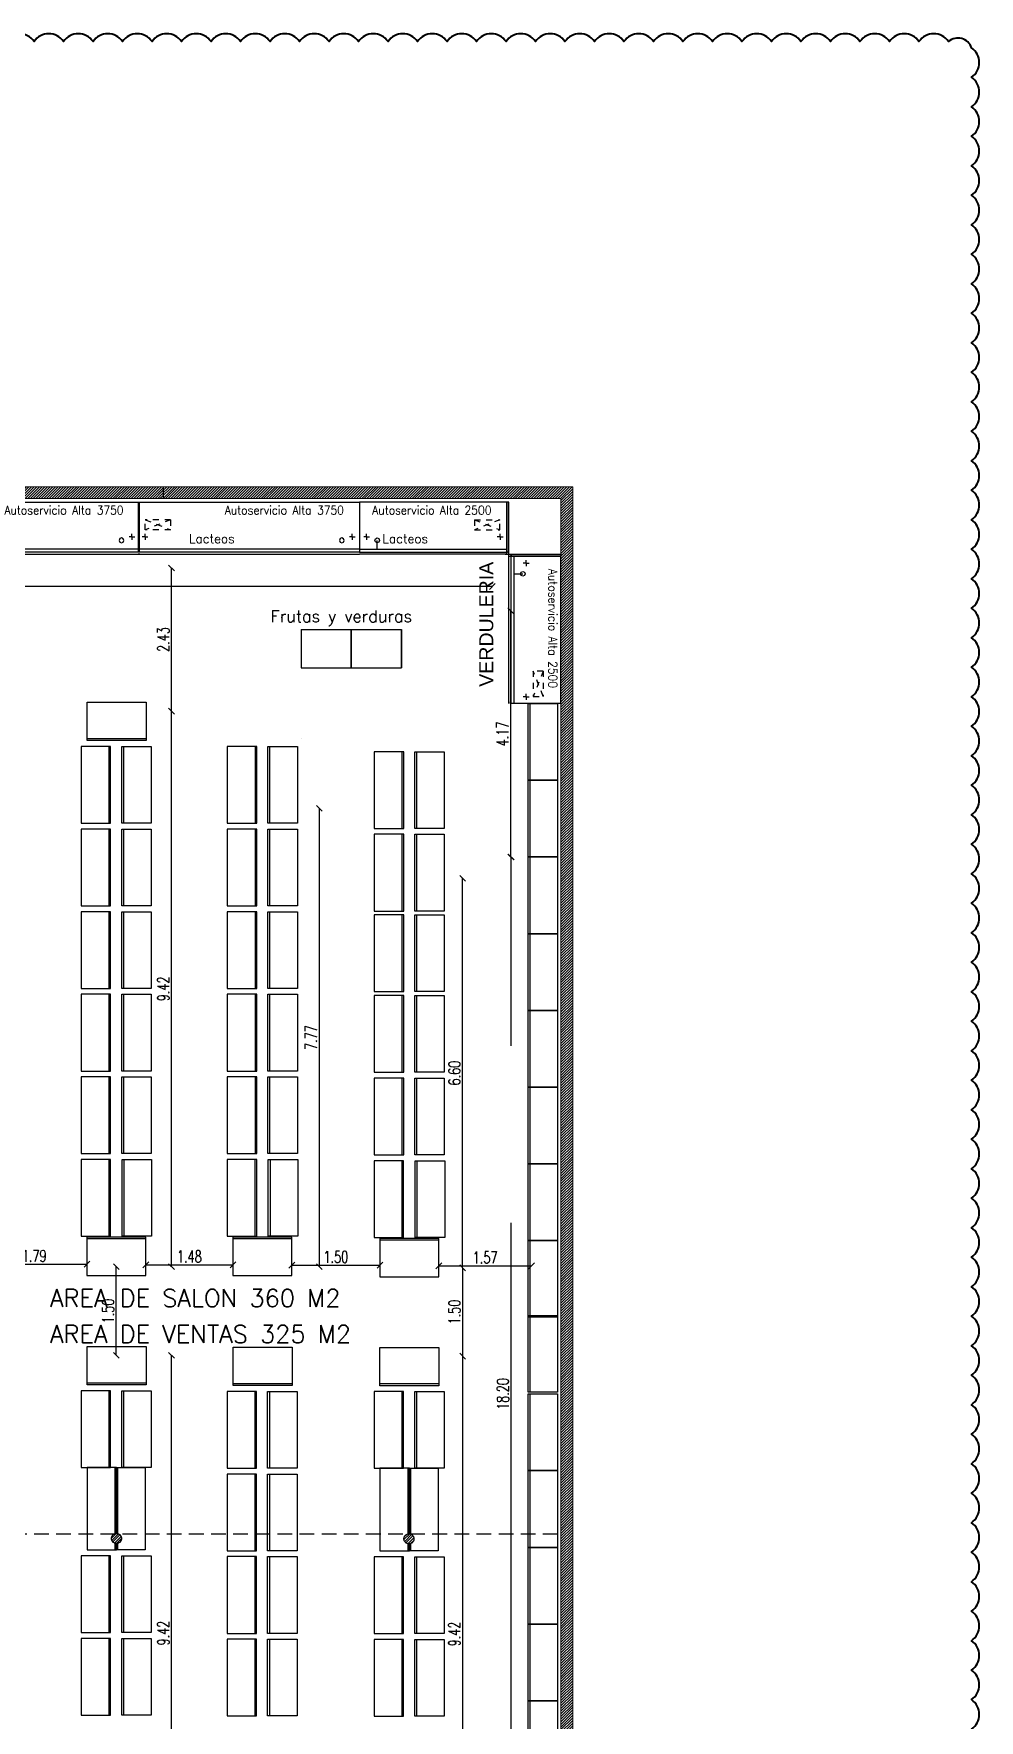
# Model space of a CAD drawing. Header units: millimetres. Extents: x 2448 to 2576, y 1154 to 1321.
# Drawn here: x 2512.4 to 2528.43, y 1205.11 to 1233.7 of the extents above; entities that cross this region are included whole.
import ezdxf
from ezdxf.enums import TextEntityAlignment as Align

# ---------------------------------------------------------------- set-up
doc = ezdxf.new("R2010")
doc.units = ezdxf.units.MM
for name, pattern in [('ACAD_ISO02W100', [15, 12, -3]), ('HIDDEN', [0.375, 0.25, -0.125]), ('TRATTEGGIATA2', [0.375, 0.25, -0.125]), ('X-REF T19$0$ACAD_ISO02W100', [15, 12, -3]), ('X-REF T19$0$HIDDEN', [0.375, 0.25, -0.125])]:
    doc.linetypes.add(name, pattern=pattern)
for name, color, linetype in [('A-GONDOLAS', 2, 'Continuous'), ('COTAS', 7, 'Continuous'), ('E-GONDOLAS', 2, 'Continuous'), ('E_EXHIBIDORAS', 1, 'Continuous'), ('T_TEXTOS', 3, 'Continuous'), ('T_TEXTOS-EQUIPAMIENTO', 5, 'Continuous'), ('Verduras', 90, 'Continuous'), ('X-REF T19$0$A-HATCH', 8, 'Continuous'), ('X-REF T19$0$A-MAMPOSTERIA', 5, 'Continuous'), ('X-REF T19$0$A-MURO DE CAMARAS', 140, 'Continuous'), ('X-REF T19$0$A-PROYECCION', 1, 'Continuous')]:
    doc.layers.add(name, color=color, linetype=linetype)
doc.styles.add('COTAS', font='ROMANS.shx', dxfattribs={"width": 0.7})
doc.styles.add('ROMANS', font='ROMANS')
doc.styles.get("Standard").update_dxf_attribs({"font": 'arial.ttf'})
doc.styles.add('TESTI15', font='romans.shx', dxfattribs={"width": 0.9, "height": 1.5})
doc.dimstyles.new('COTA-I-N-2-85', dxfattribs={"dimscale": 0, "dimtxt": 0.2, "dimasz": 0.1, "dimexe": 0, "dimexo": 0, "dimgap": 0.04, "dimtad": 1, "dimzin": 1, "dimdsep": 46, "dimtxsty": 'COTAS', "dimblk": 'OBLIQUE', "dimcen": 0.1, "dimse1": 1, "dimse2": 1, "dimclrd": 256, "dimclre": 256, "dimclrt": 256, "dimadec": 0, "dimazin": 0, "dimtfac": 1, "dimtmove": 1, "dimatfit": 3, "dimldrblk": 'OBLIQUE', "dimfxl": 1, "dimtvp": -0.8, "dimtolj": 1, "dimtzin": 0, "dimarcsym": 0})
pattern_1 = [(45, (2241.705422, 1029.624675), (-0.0224506403, 0.0224506403), [])]

# ---------------------------------------------------------------- blocks, each defined once
blk = doc.blocks.new('_Oblique')
at = {"color": 0, "linetype": 'ByBlock', "lineweight": -2}
blk.add_line((-0.5, -0.5), (0.5, 0.5), dxfattribs=at)
blk = doc.blocks.new('*D56')
at = {"layer": 'COTAS', "linetype": 'ACAD_ISO02W100', "lineweight": -2, "transparency": 16777216}
blk.add_line((2519.67, 1211.28), (2519.67, 1201.863), dxfattribs=at)
at = {"layer": 'DEFPOINTS', "color": 0, "linetype": 'ACAD_ISO02W100', "transparency": 16777216}
for p in [(2519.269, 1211.28), (2519.265, 1201.863), (2519.67, 1201.863)]:
    blk.add_point(p, dxfattribs=at)
at = {"layer": 'COTAS', "linetype": 'ACAD_ISO02W100', "lineweight": -2, "transparency": 16777216, "xscale": 0.1, "yscale": 0.1, "zscale": 0.1}
for p, rotation in [((2519.67, 1211.28), 90), ((2519.67, 1201.863), 270)]:
    blk.add_blockref('_Oblique', p, dxfattribs=dict(at, rotation=rotation))
at = {"layer": 'COTAS', "linetype": 'ACAD_ISO02W100', "transparency": 16777216, "insert": (2519.53, 1206.571), "char_height": 0.2, "attachment_point": 5, "rotation": 90, "style": 'COTAS'}
blk.add_mtext('\\A1;9.42', dxfattribs=at)
blk = doc.blocks.new('*D57')
at = {"layer": 'COTAS', "linetype": 'ACAD_ISO02W100', "lineweight": -2, "transparency": 16777216}
blk.add_line((2519.67, 1212.777), (2519.67, 1211.28), dxfattribs=at)
at = {"layer": 'DEFPOINTS', "color": 0, "linetype": 'ACAD_ISO02W100', "transparency": 16777216}
for p in [(2519.267, 1212.777), (2519.269, 1211.28), (2519.67, 1211.28)]:
    blk.add_point(p, dxfattribs=at)
at = {"layer": 'COTAS', "linetype": 'ACAD_ISO02W100', "lineweight": -2, "transparency": 16777216, "xscale": 0.1, "yscale": 0.1, "zscale": 0.1}
for p, rotation in [((2519.67, 1212.777), 90), ((2519.67, 1211.28), 270)]:
    blk.add_blockref('_Oblique', p, dxfattribs=dict(at, rotation=rotation))
at = {"layer": 'COTAS', "linetype": 'ACAD_ISO02W100', "transparency": 16777216, "insert": (2519.53, 1212.029), "char_height": 0.2, "attachment_point": 5, "rotation": 90, "style": 'COTAS'}
blk.add_mtext('\\A1;1.50', dxfattribs=at)
blk = doc.blocks.new('*D58')
at = {"layer": 'COTAS', "linetype": 'ACAD_ISO02W100', "lineweight": -2, "transparency": 16777216}
blk.add_line((2519.67, 1212.777), (2519.67, 1219.38), dxfattribs=at)
at = {"layer": 'DEFPOINTS', "color": 0, "linetype": 'ACAD_ISO02W100', "transparency": 16777216}
for p in [(2519.259, 1219.38), (2519.67, 1219.38), (2519.267, 1212.777)]:
    blk.add_point(p, dxfattribs=at)
at = {"layer": 'COTAS', "linetype": 'ACAD_ISO02W100', "lineweight": -2, "transparency": 16777216, "xscale": 0.1, "yscale": 0.1, "zscale": 0.1}
for p, rotation in [((2519.67, 1219.38), 90), ((2519.67, 1212.777), 270)]:
    blk.add_blockref('_Oblique', p, dxfattribs=dict(at, rotation=rotation))
at = {"layer": 'COTAS', "linetype": 'ACAD_ISO02W100', "transparency": 16777216, "insert": (2519.53, 1216.079), "char_height": 0.2, "attachment_point": 5, "rotation": 90, "style": 'COTAS'}
blk.add_mtext('\\A1;6.60', dxfattribs=at)
blk = doc.blocks.new('*D59')
at = {"layer": 'COTAS', "linetype": 'ACAD_ISO02W100', "lineweight": -2, "transparency": 16777216}
blk.add_line((2511.512, 1212.84), (2513.303, 1212.84), dxfattribs=at)
at = {"layer": 'DEFPOINTS', "color": 0, "linetype": 'ACAD_ISO02W100', "transparency": 16777216}
for p in [(2513.303, 1212.84), (2513.303, 1212.797), (2511.512, 1212.563)]:
    blk.add_point(p, dxfattribs=at)
at = {"layer": 'COTAS', "linetype": 'ACAD_ISO02W100', "lineweight": -2, "transparency": 16777216, "xscale": 0.1, "yscale": 0.1, "zscale": 0.1, "rotation": 180}
blk.add_blockref('_Oblique', (2511.512, 1212.84), dxfattribs=at)
at = {"layer": 'COTAS', "linetype": 'ACAD_ISO02W100', "lineweight": -2, "transparency": 16777216, "xscale": 0.1, "yscale": 0.1, "zscale": 0.1}
blk.add_blockref('_Oblique', (2513.303, 1212.84), dxfattribs=at)
at = {"layer": 'COTAS', "linetype": 'ACAD_ISO02W100', "transparency": 16777216, "insert": (2512.408, 1212.98), "char_height": 0.2, "attachment_point": 5, "style": 'COTAS'}
blk.add_mtext('\\A1;1.79', dxfattribs=at)
blk = doc.blocks.new('*D60')
at = {"layer": 'COTAS', "linetype": 'ACAD_ISO02W100', "lineweight": -2, "transparency": 16777216}
blk.add_line((2514.3, 1212.83), (2515.777, 1212.83), dxfattribs=at)
at = {"layer": 'DEFPOINTS', "color": 0, "linetype": 'ACAD_ISO02W100', "transparency": 16777216}
for p in [(2514.3, 1212.84), (2515.777, 1212.84), (2515.777, 1212.83)]:
    blk.add_point(p, dxfattribs=at)
at = {"layer": 'COTAS', "linetype": 'ACAD_ISO02W100', "lineweight": -2, "transparency": 16777216, "xscale": 0.1, "yscale": 0.1, "zscale": 0.1, "rotation": 180}
blk.add_blockref('_Oblique', (2514.3, 1212.83), dxfattribs=at)
at = {"layer": 'COTAS', "linetype": 'ACAD_ISO02W100', "lineweight": -2, "transparency": 16777216, "xscale": 0.1, "yscale": 0.1, "zscale": 0.1}
blk.add_blockref('_Oblique', (2515.777, 1212.83), dxfattribs=at)
at = {"layer": 'COTAS', "linetype": 'ACAD_ISO02W100', "transparency": 16777216, "insert": (2515.038, 1212.97), "char_height": 0.2, "attachment_point": 5, "style": 'COTAS'}
blk.add_mtext('\\A1;1.48', dxfattribs=at)
blk = doc.blocks.new('*D61')
at = {"layer": 'COTAS', "linetype": 'ACAD_ISO02W100', "lineweight": -2, "transparency": 16777216}
blk.add_line((2516.774, 1212.822), (2518.269, 1212.822), dxfattribs=at)
at = {"layer": 'DEFPOINTS', "color": 0, "linetype": 'ACAD_ISO02W100', "transparency": 16777216}
for p in [(2516.774, 1212.83), (2518.269, 1212.83), (2518.269, 1212.822)]:
    blk.add_point(p, dxfattribs=at)
at = {"layer": 'COTAS', "linetype": 'ACAD_ISO02W100', "lineweight": -2, "transparency": 16777216, "xscale": 0.1, "yscale": 0.1, "zscale": 0.1, "rotation": 180}
blk.add_blockref('_Oblique', (2516.774, 1212.822), dxfattribs=at)
at = {"layer": 'COTAS', "linetype": 'ACAD_ISO02W100', "lineweight": -2, "transparency": 16777216, "xscale": 0.1, "yscale": 0.1, "zscale": 0.1}
blk.add_blockref('_Oblique', (2518.269, 1212.822), dxfattribs=at)
at = {"layer": 'COTAS', "linetype": 'ACAD_ISO02W100', "transparency": 16777216, "insert": (2517.521, 1212.962), "char_height": 0.2, "attachment_point": 5, "style": 'COTAS'}
blk.add_mtext('\\A1;1.50', dxfattribs=at)
blk = doc.blocks.new('*D62')
at = {"layer": 'COTAS', "linetype": 'ACAD_ISO02W100', "lineweight": -2, "transparency": 16777216}
blk.add_line((2519.265, 1212.812), (2520.838, 1212.812), dxfattribs=at)
at = {"layer": 'DEFPOINTS', "color": 0, "linetype": 'ACAD_ISO02W100', "transparency": 16777216}
for p in [(2519.265, 1212.822), (2520.838, 1212.822), (2520.838, 1212.812)]:
    blk.add_point(p, dxfattribs=at)
at = {"layer": 'COTAS', "linetype": 'ACAD_ISO02W100', "lineweight": -2, "transparency": 16777216, "xscale": 0.1, "yscale": 0.1, "zscale": 0.1, "rotation": 180}
blk.add_blockref('_Oblique', (2519.265, 1212.812), dxfattribs=at)
at = {"layer": 'COTAS', "linetype": 'ACAD_ISO02W100', "lineweight": -2, "transparency": 16777216, "xscale": 0.1, "yscale": 0.1, "zscale": 0.1}
blk.add_blockref('_Oblique', (2520.838, 1212.812), dxfattribs=at)
at = {"layer": 'COTAS', "linetype": 'ACAD_ISO02W100', "transparency": 16777216, "insert": (2520.051, 1212.952), "char_height": 0.2, "attachment_point": 5, "style": 'COTAS'}
blk.add_mtext('\\A1;1.57', dxfattribs=at)
blk = doc.blocks.new('*D63')
at = {"layer": 'COTAS', "linetype": 'ACAD_ISO02W100', "lineweight": -2, "transparency": 16777216}
blk.add_line((2517.241, 1212.797), (2517.241, 1220.567), dxfattribs=at)
at = {"layer": 'DEFPOINTS', "color": 0, "linetype": 'ACAD_ISO02W100', "transparency": 16777216}
for p in [(2516.774, 1220.567), (2517.241, 1220.567), (2516.774, 1212.797)]:
    blk.add_point(p, dxfattribs=at)
at = {"layer": 'COTAS', "linetype": 'ACAD_ISO02W100', "lineweight": -2, "transparency": 16777216, "xscale": 0.1, "yscale": 0.1, "zscale": 0.1}
for p, rotation in [((2517.241, 1220.567), 90), ((2517.241, 1212.797), 270)]:
    blk.add_blockref('_Oblique', p, dxfattribs=dict(at, rotation=rotation))
at = {"layer": 'COTAS', "linetype": 'ACAD_ISO02W100', "transparency": 16777216, "insert": (2517.101, 1216.682), "char_height": 0.2, "attachment_point": 5, "rotation": 90, "style": 'COTAS'}
blk.add_mtext('\\A1;7.77', dxfattribs=at)
blk = doc.blocks.new('*D64')
at = {"layer": 'COTAS', "linetype": 'ACAD_ISO02W100', "lineweight": -2, "transparency": 16777216}
blk.add_line((2514.737, 1212.797), (2514.737, 1222.214), dxfattribs=at)
at = {"layer": 'DEFPOINTS', "color": 0, "linetype": 'ACAD_ISO02W100', "transparency": 16777216}
for p in [(2514.304, 1222.214), (2514.737, 1222.214), (2514.3, 1212.797)]:
    blk.add_point(p, dxfattribs=at)
at = {"layer": 'COTAS', "linetype": 'ACAD_ISO02W100', "lineweight": -2, "transparency": 16777216, "xscale": 0.1, "yscale": 0.1, "zscale": 0.1}
for p, rotation in [((2514.737, 1222.214), 90), ((2514.737, 1212.797), 270)]:
    blk.add_blockref('_Oblique', p, dxfattribs=dict(at, rotation=rotation))
at = {"layer": 'COTAS', "linetype": 'ACAD_ISO02W100', "transparency": 16777216, "insert": (2514.597, 1217.506), "char_height": 0.2, "attachment_point": 5, "rotation": 90, "style": 'COTAS'}
blk.add_mtext('\\A1;9.42', dxfattribs=at)
blk = doc.blocks.new('*D65')
at = {"layer": 'COTAS', "linetype": 'ACAD_ISO02W100', "lineweight": -2, "transparency": 16777216}
blk.add_line((2514.737, 1222.214), (2514.737, 1224.641), dxfattribs=at)
at = {"layer": 'DEFPOINTS', "color": 0, "linetype": 'ACAD_ISO02W100', "transparency": 16777216}
for p in [(2514.3, 1224.641), (2514.737, 1224.641), (2514.304, 1222.214)]:
    blk.add_point(p, dxfattribs=at)
at = {"layer": 'COTAS', "linetype": 'ACAD_ISO02W100', "lineweight": -2, "transparency": 16777216, "xscale": 0.1, "yscale": 0.1, "zscale": 0.1}
for p, rotation in [((2514.737, 1224.641), 90), ((2514.737, 1222.214), 270)]:
    blk.add_blockref('_Oblique', p, dxfattribs=dict(at, rotation=rotation))
at = {"layer": 'COTAS', "linetype": 'ACAD_ISO02W100', "transparency": 16777216, "insert": (2514.597, 1223.427), "char_height": 0.2, "attachment_point": 5, "rotation": 90, "style": 'COTAS'}
blk.add_mtext('\\A1;2.43', dxfattribs=at)
blk = doc.blocks.new('A$C5B4D46B7')
at = {"layer": 'A-GONDOLAS'}
for p, q in [((0, 1.3), (0, 0)), ((0.5, 1.3), (0, 1.3)), ((0.47, 1.3), (0.47, 0)), ((0.5, 0), (0.5, 1.3)), ((0, 0), (0.5, 0))]:
    blk.add_line(p, q, dxfattribs=at)
blk = doc.blocks.new('A$C5FC512D4')
at = {"layer": 'A-GONDOLAS'}
for p, q in [((0, 0), (0, 0.65)), ((0, 0.65), (1, 0.65)), ((1, 0.65), (1, 0)), ((1, 0.03), (0, 0.03)), ((1, 0), (0, 0))]:
    blk.add_line(p, q, dxfattribs=at)
blk = doc.blocks.new('A$C53090BB6')
at = {"layer": 'E-GONDOLAS'}
for name, p in [('A$C5FC512D4', (0.034, 8.35)), ('A$C5B4D46B7', (-0.066, 6.95)), ('A$C5B4D46B7', (-0.066, 5.55)), ('A$C5B4D46B7', (-0.066, 4.15)), ('A$C5B4D46B7', (-0.066, 2.75)), ('A$C5B4D46B7', (-0.066, 1.35)), ('A$C5B4D46B7', (-0.067, -0.05))]:
    blk.add_blockref(name, p, dxfattribs=at)
at = {"layer": 'E-GONDOLAS', "xscale": -1}
for p in [(1.121, 6.95), (1.121, 5.55), (1.121, 4.15), (1.121, 2.75), (1.121, 1.35), (1.128, -0.05)]:
    blk.add_blockref('A$C5B4D46B7', p, dxfattribs=at)
at = {"layer": 'E-GONDOLAS', "xscale": -1, "rotation": 180}
blk.add_blockref('A$C5FC512D4', (0.03, -0.067), dxfattribs=at)
blk = doc.blocks.new('*D90')
at = {"layer": 'COTAS', "linetype": 'ACAD_ISO02W100', "lineweight": -2, "transparency": 16777216}
blk.add_line((2513.8, 1211.295), (2513.8, 1212.797), dxfattribs=at)
at = {"layer": 'DEFPOINTS', "color": 0, "linetype": 'ACAD_ISO02W100', "transparency": 16777216}
for p in [(2513.8, 1212.797), (2513.8, 1212.797), (2513.804, 1211.295)]:
    blk.add_point(p, dxfattribs=at)
at = {"layer": 'COTAS', "linetype": 'ACAD_ISO02W100', "lineweight": -2, "transparency": 16777216, "xscale": 0.1, "yscale": 0.1, "zscale": 0.1}
for p, rotation in [((2513.8, 1212.797), 90), ((2513.8, 1211.295), 270)]:
    blk.add_blockref('_Oblique', p, dxfattribs=dict(at, rotation=rotation))
at = {"layer": 'COTAS', "linetype": 'ACAD_ISO02W100', "transparency": 16777216, "insert": (2513.66, 1212.046), "char_height": 0.2, "attachment_point": 5, "rotation": 90, "style": 'COTAS'}
blk.add_mtext('\\A1;1.50', dxfattribs=at)
blk = doc.blocks.new('A$C25BB63C5')
at = {"layer": 'E-GONDOLAS'}
for p, q in [((0, 0), (0, 1.3)), ((0, 1.3), (0.5, 1.3)), ((0.47, 0), (0.47, 1.3)), ((0.5, 1.3), (0.5, 0)), ((0.5, 0), (0, 0))]:
    blk.add_line(p, q, dxfattribs=at)
blk = doc.blocks.new('*D92')
at = {"layer": 'COTAS', "linetype": 'ACAD_ISO02W100', "lineweight": -2, "transparency": 16777216}
blk.add_line((2520.493, 1201.538), (2520.493, 1219.742), dxfattribs=at)
at = {"layer": 'DEFPOINTS', "color": 0, "linetype": 'ACAD_ISO02W100', "transparency": 16777216}
for p in [(2520.493, 1219.742), (2520.78, 1219.742), (2520.78, 1201.538)]:
    blk.add_point(p, dxfattribs=at)
at = {"layer": 'COTAS', "linetype": 'ACAD_ISO02W100', "lineweight": -2, "transparency": 16777216, "xscale": 0.1, "yscale": 0.1, "zscale": 0.1}
for p, rotation in [((2520.493, 1219.742), 90), ((2520.493, 1201.538), 270)]:
    blk.add_blockref('_Oblique', p, dxfattribs=dict(at, rotation=rotation))
at = {"layer": 'COTAS', "linetype": 'ACAD_ISO02W100', "transparency": 16777216, "insert": (2520.353, 1210.64), "char_height": 0.2, "attachment_point": 5, "rotation": 90, "style": 'COTAS'}
blk.add_mtext('\\A1;18.20', dxfattribs=at)
blk = doc.blocks.new('*D93')
at = {"layer": 'COTAS', "linetype": 'ACAD_ISO02W100', "lineweight": -2, "transparency": 16777216}
blk.add_line((2520.485, 1219.742), (2520.485, 1223.914), dxfattribs=at)
at = {"layer": 'DEFPOINTS', "color": 0, "linetype": 'ACAD_ISO02W100', "transparency": 16777216}
for p in [(2520.485, 1223.914), (2520.78, 1223.914), (2520.78, 1219.742)]:
    blk.add_point(p, dxfattribs=at)
at = {"layer": 'COTAS', "linetype": 'ACAD_ISO02W100', "lineweight": -2, "transparency": 16777216, "xscale": 0.1, "yscale": 0.1, "zscale": 0.1}
for p, rotation in [((2520.485, 1223.914), 90), ((2520.485, 1219.742), 270)]:
    blk.add_blockref('_Oblique', p, dxfattribs=dict(at, rotation=rotation))
at = {"layer": 'COTAS', "linetype": 'ACAD_ISO02W100', "transparency": 16777216, "insert": (2520.345, 1221.828), "char_height": 0.2, "attachment_point": 5, "rotation": 90, "style": 'COTAS'}
blk.add_mtext('\\A1;4.17', dxfattribs=at)
blk = doc.blocks.new('*D94')
at = {"layer": 'COTAS', "linetype": 'ACAD_ISO02W100', "lineweight": -2, "transparency": 16777216}
blk.add_line((2520.173, 1224.325), (2506.438, 1224.325), dxfattribs=at)
at = {"layer": 'DEFPOINTS', "color": 0, "linetype": 'ACAD_ISO02W100', "transparency": 16777216}
for p in [(2506.438, 1224.873), (2520.173, 1224.873), (2506.438, 1224.325)]:
    blk.add_point(p, dxfattribs=at)
at = {"layer": 'COTAS', "linetype": 'ACAD_ISO02W100', "lineweight": -2, "transparency": 16777216, "xscale": 0.1, "yscale": 0.1, "zscale": 0.1, "rotation": 180}
blk.add_blockref('_Oblique', (2506.438, 1224.325), dxfattribs=at)
at = {"layer": 'COTAS', "linetype": 'ACAD_ISO02W100', "lineweight": -2, "transparency": 16777216, "xscale": 0.1, "yscale": 0.1, "zscale": 0.1}
blk.add_blockref('_Oblique', (2520.173, 1224.325), dxfattribs=at)
at = {"layer": 'COTAS', "linetype": 'ACAD_ISO02W100', "transparency": 16777216, "insert": (2511.283, 1224.465), "char_height": 0.2, "attachment_point": 5, "style": 'COTAS'}
blk.add_mtext('\\A1;13.74', dxfattribs=at)
blk = doc.blocks.new('*D95')
at = {"layer": 'COTAS', "linetype": 'ACAD_ISO02W100', "lineweight": -2, "transparency": 16777216}
blk.add_line((2514.737, 1201.878), (2514.737, 1211.295), dxfattribs=at)
at = {"layer": 'DEFPOINTS', "color": 0, "linetype": 'ACAD_ISO02W100', "transparency": 16777216}
for p in [(2514.304, 1211.295), (2514.737, 1211.295), (2514.3, 1201.878)]:
    blk.add_point(p, dxfattribs=at)
at = {"layer": 'COTAS', "linetype": 'ACAD_ISO02W100', "lineweight": -2, "transparency": 16777216, "xscale": 0.1, "yscale": 0.1, "zscale": 0.1}
for p, rotation in [((2514.737, 1211.295), 90), ((2514.737, 1201.878), 270)]:
    blk.add_blockref('_Oblique', p, dxfattribs=dict(at, rotation=rotation))
at = {"layer": 'COTAS', "linetype": 'ACAD_ISO02W100', "transparency": 16777216, "insert": (2514.597, 1206.586), "char_height": 0.2, "attachment_point": 5, "rotation": 90, "style": 'COTAS'}
blk.add_mtext('\\A1;9.42', dxfattribs=at)
blk = doc.blocks.new('2500')
at = {"layer": 'E_EXHIBIDORAS'}
for p, q in [((411945, 428701), (409445, 428701)), ((409445, 428701), (409445, 427851)), ((411945, 428701), (411945, 427851)), ((409567, 428111), (409517, 428111)), ((409567, 428111), (409567, 428161)), ((409567, 428111), (409567, 428061)), ((409567, 428111), (409617, 428111)), ((409705, 428053), (409717, 428081)), ((409717, 428026), (409705, 428053)), ((409717, 428081), (409745, 428093)), ((409745, 428013), (409717, 428026)), ((409745, 428093), (409774, 428082)), ((409745, 427903), (409745, 428053)), ((409774, 428025), (409745, 428013)), ((409774, 428082), (409785, 428053)), ((409785, 428053), (409774, 428025)), ((411830, 428111), (411780, 428111)), ((411830, 428111), (411830, 428161)), ((411830, 428111), (411830, 428061)), ((411830, 428111), (411880, 428111)), ((409445, 427851), (411945, 427851)), ((411915, 427816), (411945, 427816))]:
    blk.add_line(p, q, dxfattribs=at)
at = {"layer": 'E_EXHIBIDORAS', "linetype": 'TRATTEGGIATA2'}
for p, q in [((411395, 428401), (411825, 428401)), ((411395, 428401), (411825, 428231)), ((411825, 428401), (411395, 428231)), ((411395, 428401), (411395, 428231)), ((411825, 428231), (411825, 428401)), ((411395, 428231), (411825, 428231))]:
    blk.add_line(p, q, dxfattribs=at)
at = {"layer": 'E_EXHIBIDORAS', "color": 3}
for p, q in [((409445, 427903), (411945, 427903)), ((411945, 427816), (409445, 427816))]:
    blk.add_line(p, q, dxfattribs=at)
at = {"layer": 'E_EXHIBIDORAS', "color": 5, "style": 'TESTI15', "width": 0.9}
blk.add_text('Autoservicio Alta 2500', height=148, dxfattribs=at).set_placement((410672, 428568), align=Align.MIDDLE)
blk = doc.blocks.new('lateral derecho')
at = {"layer": 'E_EXHIBIDORAS', "color": 1}
for p, q in [((412153, 429715), (412153, 430550)), ((412153, 430550), (412153, 429700)), ((412153, 430550), (412153, 429700)), ((412153, 430550), (412153, 429700))]:
    blk.add_line(p, q, dxfattribs=at)
at = {"layer": 'E_EXHIBIDORAS'}
for p in [(412153, 429665), (412183, 430550)]:
    blk.add_line(p, (412153, 430550), dxfattribs=at)
at = {"layer": 'E_EXHIBIDORAS', "color": 3, "linetype": 'ByBlock'}
for p, q in [((412153, 429665), (412153, 430550)), ((412183, 429665), (412183, 430550)), ((412183, 429665), (412183, 430550)), ((412183, 429665), (412183, 430550)), ((412168, 429700), (412153, 429700)), ((412153, 429665), (412183, 429665))]:
    blk.add_line(p, q, dxfattribs=at)
at = {"layer": 'E_EXHIBIDORAS', "color": 3}
blk.add_line((412183, 429665), (412183, 430550), dxfattribs=at)
at = {"layer": 'E_EXHIBIDORAS', "color": 1, "linetype": 'ByBlock'}
blk.add_line((412183, 429665), (412183, 429715), dxfattribs=at)
at = {"layer": 'E_EXHIBIDORAS', "color": 3, "linetype": 'ByBlock'}
blk.add_arc((412167, 429716), 15.8, 272.9635, 357.0365, dxfattribs=at)
blk = doc.blocks.new('3750')
at = {"layer": 'E_EXHIBIDORAS'}
for p, q in [((408195, 430550), (411945, 430550)), ((408195, 430550), (408195, 429700)), ((411945, 430550), (411945, 429700)), ((408310, 429960), (408260, 429960)), ((408310, 429960), (408310, 430010)), ((408310, 429960), (408360, 429960)), ((408310, 429960), (408310, 429910)), ((411824, 429960), (411774, 429960)), ((411824, 429960), (411824, 430010)), ((411824, 429960), (411874, 429960)), ((411824, 429960), (411824, 429910)), ((411945, 429700), (408195, 429700)), ((411617, 429931), (411605, 429902)), ((411605, 429902), (411617, 429874)), ((411646, 429942), (411617, 429931)), ((411617, 429874), (411645, 429862)), ((411645, 429862), (411674, 429874)), ((411674, 429930), (411646, 429942)), ((411685, 429902), (411674, 429930)), ((411674, 429874), (411685, 429902)), ((408225, 429665), (408195, 429665)), ((409445, 429665), (411945, 429665))]:
    blk.add_line(p, q, dxfattribs=at)
at = {"layer": 'E_EXHIBIDORAS', "linetype": 'TRATTEGGIATA2'}
for p, q in [((408745, 430250), (408315, 430250)), ((408745, 430250), (408315, 430080)), ((408315, 430250), (408745, 430080)), ((408315, 430080), (408315, 430250)), ((408745, 430250), (408745, 430080)), ((408745, 430080), (408315, 430080))]:
    blk.add_line(p, q, dxfattribs=at)
at = {"layer": 'E_EXHIBIDORAS', "color": 3}
for p, q in [((411945, 429752), (408195, 429752)), ((408195, 429665), (411945, 429665))]:
    blk.add_line(p, q, dxfattribs=at)
at = {"layer": 'E_EXHIBIDORAS', "color": 5, "style": 'TESTI15', "width": 0.9}
blk.add_text('Autoservicio Alta 3750', height=148, dxfattribs=at).set_placement((410672, 430417), align=Align.MIDDLE)

msp = doc.modelspace()

# ---------------------------------------------------------------- hatches: boundary and pattern name
at = {"layer": 'X-REF T19$0$A-HATCH'}
h = msp.add_hatch(dxfattribs=at)
h.set_pattern_fill('ANSI31', color=256, scale=0.01, style=0)
h.set_pattern_definition(pattern_1)
h.paths.add_polyline_path([(2514.566, 1226.017), (2505.8, 1226.017), (2505.8, 1225.819), (2514.566, 1225.819)])
h = msp.add_hatch(dxfattribs=at)
h.set_pattern_fill('ANSI31', color=256, scale=0.01, style=0)
h.set_pattern_definition(pattern_1)
h.paths.add_polyline_path([(2521.535, 1226.017), (2514.566, 1226.017), (2514.566, 1225.819), (2521.336, 1225.819), (2521.336, 1225.127), (2521.535, 1225.127)])
h = msp.add_hatch(dxfattribs=at)
h.set_pattern_fill('ANSI31', color=256, scale=0.01, style=0)
h.set_pattern_definition(pattern_1)
h.paths.add_polyline_path([(2521.535, 1225.127), (2521.336, 1225.127), (2521.336, 1193.705), (2521.535, 1193.705)])
h = msp.add_hatch(dxfattribs=at)
h.set_pattern_fill('ANSI31', color=256, scale=0.01, style=0)
h.set_pattern_definition(pattern_1)
h.paths.add_polyline_path([(2513.888, 1208.19, 0.313846), (2513.833, 1208.27), (2513.774, 1208.27, 0.313846), (2513.718, 1208.19, 1)])
h.paths.add_polyline_path([(2518.675, 1208.184, 1), (2518.845, 1208.184, 1)])

# ---------------------------------------------------------------- linework, layer by layer
at = {"linetype": 'HIDDEN'}
msp.add_line((2510.906, 1208.27), (2521.336, 1208.27), dxfattribs=at)
at = {"lineweight": 40}
msp.add_lwpolyline([(2528.297, 1204.958, 0.520567), (2528.297, 1205.458, 0.520567), (2528.297, 1205.958, 0.520567), (2528.297, 1206.458, 0.520567), (2528.297, 1206.958, 0.520567), (2528.297, 1207.458, 0.520567), (2528.297, 1207.958, 0.520567), (2528.297, 1208.458, 0.520567), (2528.297, 1208.958, 0.520567), (2528.297, 1209.458, 0.520567), (2528.297, 1209.958, 0.520567), (2528.297, 1210.458, 0.520567), (2528.297, 1210.958, 0.520567), (2528.297, 1211.458, 0.520567), (2528.297, 1211.958, 0.520567), (2528.297, 1212.458, 0.520567), (2528.297, 1212.958, 0.520567), (2528.297, 1213.458, 0.520567), (2528.297, 1213.958, 0.520567), (2528.297, 1214.458, 0.520567), (2528.297, 1214.958, 0.520567), (2528.297, 1215.458, 0.520567), (2528.297, 1215.958, 0.520567), (2528.297, 1216.458, 0.520567), (2528.297, 1216.958, 0.520567), (2528.297, 1217.458, 0.520567), (2528.297, 1217.958, 0.520567), (2528.297, 1218.458, 0.520567), (2528.297, 1218.958, 0.520567), (2528.297, 1219.458, 0.520567), (2528.297, 1219.958, 0.520567), (2528.297, 1220.458, 0.520567), (2528.297, 1220.958, 0.520567), (2528.297, 1221.458, 0.520567), (2528.297, 1221.958, 0.520567), (2528.297, 1222.458, 0.520567), (2528.297, 1222.958, 0.520567), (2528.297, 1223.458, 0.520567), (2528.297, 1223.958, 0.520567), (2528.297, 1224.458, 0.520567), (2528.297, 1224.958, 0.520567), (2528.297, 1225.458, 0.520567), (2528.297, 1225.958, 0.520567), (2528.297, 1226.458, 0.520567), (2528.297, 1226.958, 0.520567), (2528.297, 1227.458, 0.520567), (2528.297, 1227.958, 0.520567), (2528.297, 1228.458, 0.520567), (2528.297, 1228.958, 0.520567), (2528.297, 1229.458, 0.520567), (2528.297, 1229.958, 0.520567), (2528.297, 1230.458, 0.520567), (2528.297, 1230.958, 0.520567), (2528.297, 1231.458, 0.520567), (2528.297, 1231.958, 0.520567), (2528.297, 1232.458, 0.520567), (2528.297, 1232.958, 0.520567), (2528.297, 1233.458, 0.520567), (2527.905, 1233.566, 0.520567), (2527.405, 1233.566, 0.520567), (2526.905, 1233.566, 0.520567), (2526.405, 1233.566, 0.520567), (2525.905, 1233.566, 0.520567), (2525.405, 1233.566, 0.520567), (2524.905, 1233.566, 0.520567), (2524.405, 1233.566, 0.520567), (2523.905, 1233.566, 0.520567), (2523.405, 1233.566, 0.520567), (2522.905, 1233.566, 0.520567), (2522.405, 1233.566, 0.520567), (2521.905, 1233.566, 0.520567), (2521.405, 1233.566, 0.520567), (2520.905, 1233.566, 0.520567), (2520.405, 1233.566, 0.520567), (2519.905, 1233.566, 0.520567), (2519.405, 1233.566, 0.520567), (2518.905, 1233.566, 0.520567), (2518.405, 1233.566, 0.520567), (2517.905, 1233.566, 0.520567), (2517.405, 1233.566, 0.520567), (2516.905, 1233.566, 0.520567), (2516.405, 1233.566, 0.520567), (2515.905, 1233.566, 0.520567), (2515.405, 1233.566, 0.520567), (2514.905, 1233.566, 0.520567), (2514.405, 1233.566, 0.520567), (2513.905, 1233.566, 0.520567), (2513.405, 1233.566, 0.520567), (2512.905, 1233.566, 0.520567), (2512.405, 1233.566, 0.520567), (2511.905, 1233.566, 0.520567)], format="xyb", dxfattribs=at)
at = {"layer": 'E-GONDOLAS'}
for p, q in [((2513.304, 1209.395), (2513.304, 1207.995)), ((2513.804, 1209.395), (2513.304, 1209.395)), ((2513.774, 1209.395), (2513.774, 1208.27)), ((2513.791, 1208.275), (2513.791, 1209.395)), ((2513.791, 1209.395), (2514.291, 1209.395)), ((2513.804, 1208.275), (2513.804, 1209.395)), ((2513.821, 1209.395), (2513.821, 1208.273)), ((2514.291, 1209.395), (2514.291, 1207.995)), ((2518.269, 1209.38), (2518.269, 1207.98)), ((2518.769, 1209.38), (2518.269, 1209.38)), ((2518.739, 1209.38), (2518.739, 1208.266)), ((2518.757, 1208.269), (2518.757, 1209.38)), ((2518.757, 1209.38), (2519.257, 1209.38)), ((2518.769, 1208.268), (2518.769, 1209.38)), ((2518.787, 1209.38), (2518.787, 1208.265)), ((2519.257, 1209.38), (2519.257, 1207.98)), ((2513.304, 1207.995), (2513.804, 1207.995)), ((2513.774, 1208.111), (2513.774, 1207.995)), ((2513.791, 1207.995), (2513.791, 1208.106)), ((2514.291, 1207.995), (2513.791, 1207.995)), ((2513.804, 1207.995), (2513.804, 1208.105)), ((2513.821, 1208.107), (2513.821, 1207.995)), ((2518.269, 1207.98), (2518.769, 1207.98)), ((2518.739, 1208.102), (2518.739, 1207.98)), ((2518.757, 1207.98), (2518.757, 1208.099)), ((2519.257, 1207.98), (2518.757, 1207.98)), ((2518.769, 1207.98), (2518.769, 1208.099)), ((2518.787, 1208.103), (2518.787, 1207.98))]:
    msp.add_line(p, q, dxfattribs=at)
at = {"layer": 'Verduras'}
for p, q in [((2516.932, 1223.597), (2516.932, 1222.947)), ((2516.932, 1223.597), (2516.932, 1223.597)), ((2516.932, 1223.597), (2517.782, 1223.597)), ((2517.782, 1222.947), (2517.782, 1223.597)), ((2517.782, 1223.597), (2517.782, 1222.947)), ((2517.782, 1223.597), (2517.782, 1223.597)), ((2517.782, 1223.597), (2518.632, 1223.597)), ((2518.632, 1222.947), (2518.632, 1223.597)), ((2518.632, 1223.597), (2518.632, 1222.947)), ((2518.632, 1223.597), (2518.632, 1223.597)), ((2516.932, 1222.947), (2516.932, 1222.947)), ((2516.932, 1222.947), (2517.782, 1222.947)), ((2516.932, 1222.947), (2517.782, 1222.947)), ((2516.932, 1222.947), (2516.932, 1222.947)), ((2516.932, 1222.947), (2517.782, 1222.947)), ((2517.782, 1222.947), (2518.632, 1222.947)), ((2517.782, 1222.947), (2517.782, 1222.947)), ((2517.782, 1222.947), (2518.632, 1222.947)), ((2518.632, 1222.947), (2518.632, 1222.947)), ((2516.932, 1221.746), (2516.932, 1221.746))]:
    msp.add_line(p, q, dxfattribs=at)
at = {"layer": 'X-REF T19$0$A-MAMPOSTERIA', "lineweight": 13}
for p, q in [((2521.535, 1226.017), (2499.365, 1226.017)), ((2521.535, 1193.507), (2521.535, 1226.017)), ((2521.336, 1225.819), (2499.564, 1225.819)), ((2521.336, 1193.705), (2521.336, 1225.819))]:
    msp.add_line(p, q, dxfattribs=at)
at = {"layer": 'X-REF T19$0$A-MAMPOSTERIA', "linetype": 'X-REF T19$0$ACAD_ISO02W100'}
for centre in [(2513.803, 1208.19), (2518.76, 1208.184)]:
    msp.add_circle(centre, 0.085, dxfattribs=at)
at = {"layer": 'X-REF T19$0$A-MURO DE CAMARAS', "linetype": 'Continuous'}
msp.add_line((2514.6, 1225.819), (2514.6, 1226.017), dxfattribs=at)
at = {"layer": 'X-REF T19$0$A-PROYECCION', "linetype": 'X-REF T19$0$HIDDEN'}
msp.add_line((2510.906, 1208.27), (2521.336, 1208.27), dxfattribs=at)

# ---------------------------------------------------------------- block references
msp.add_blockref('A$C53090BB6', (2513.27, 1213.364))
at = {"linetype": 'ACAD_ISO02W100', "rotation": 180}
for p in [(2521.28, 1222.343), (2521.28, 1221.042), (2521.28, 1219.742), (2521.28, 1218.442), (2521.28, 1217.142), (2521.28, 1215.841), (2521.28, 1214.541), (2521.28, 1213.241), (2521.28, 1211.971), (2521.28, 1210.64), (2521.28, 1209.34), (2521.28, 1208.04), (2521.28, 1206.739), (2521.28, 1205.439)]:
    msp.add_blockref('A$C25BB63C5', p, dxfattribs=at)
at = {"layer": 'E-GONDOLAS'}
for name, p in [('A$C5B4D46B7', (2515.681, 1220.314)), ('A$C5B4D46B7', (2518.171, 1220.226)), ('A$C5B4D46B7', (2515.681, 1218.914)), ('A$C5B4D46B7', (2518.171, 1218.826)), ('A$C5B4D46B7', (2515.681, 1217.514)), ('A$C5B4D46B7', (2518.171, 1217.46)), ('A$C5B4D46B7', (2518.171, 1217.46)), ('A$C5B4D46B7', (2515.681, 1216.114)), ('A$C5B4D46B7', (2518.171, 1216.094)), ('A$C5B4D46B7', (2515.681, 1214.714)), ('A$C5B4D46B7', (2518.171, 1214.694)), ('A$C5B4D46B7', (2515.68, 1213.314)), ('A$C5B4D46B7', (2518.17, 1213.294)), ('A$C5FC512D4', (2513.304, 1210.795)), ('A$C5FC512D4', (2515.778, 1210.782)), ('A$C5FC512D4', (2518.269, 1210.78)), ('A$C5B4D46B7', (2513.204, 1209.395)), ('A$C5B4D46B7', (2515.678, 1209.382)), ('A$C5B4D46B7', (2518.169, 1209.38)), ('A$C5B4D46B7', (2515.678, 1207.982)), ('A$C5B4D46B7', (2513.204, 1206.595)), ('A$C5B4D46B7', (2515.678, 1206.582)), ('A$C5B4D46B7', (2518.169, 1206.58)), ('A$C5B4D46B7', (2513.204, 1205.195)), ('A$C5B4D46B7', (2515.678, 1205.182)), ('A$C5B4D46B7', (2518.169, 1205.18))]:
    msp.add_blockref(name, p, dxfattribs=at)
at = {"layer": 'E-GONDOLAS', "xscale": -1}
for p in [(2516.869, 1220.314), (2519.359, 1220.226), (2516.869, 1218.914), (2516.869, 1218.914), (2519.359, 1218.826), (2519.359, 1218.826), (2516.869, 1217.514), (2519.359, 1217.46), (2519.359, 1217.46), (2516.869, 1216.114), (2519.359, 1216.094), (2516.869, 1214.714), (2519.359, 1214.694), (2516.875, 1213.314), (2519.366, 1213.294), (2514.391, 1209.395), (2516.865, 1209.382), (2519.357, 1209.38), (2516.865, 1207.982), (2514.391, 1206.595), (2516.865, 1206.582), (2519.357, 1206.58), (2514.391, 1205.195), (2516.865, 1205.182), (2519.357, 1205.18)]:
    msp.add_blockref('A$C5B4D46B7', p, dxfattribs=at)
at = {"layer": 'E-GONDOLAS', "xscale": -1, "rotation": 180}
for p in [(2515.777, 1213.297), (2518.267, 1213.277)]:
    msp.add_blockref('A$C5FC512D4', p, dxfattribs=at)
at = {"layer": 'E_EXHIBIDORAS', "xscale": 0.0010000000002037, "yscale": 0.0010000000002037, "zscale": 0.0010000000002037}
for name, p in [('3750', (2102.241, 795.207)), ('3750', (2105.976, 795.207)), ('2500', (2108.476, 797.056)), ('lateral derecho', (2108.268, 795.207))]:
    msp.add_blockref(name, p, dxfattribs=at)
at = {"layer": 'E_EXHIBIDORAS', "yscale": 0.0010000000002037, "zscale": 0.0010000000002037, "rotation": 270}
for name, p, xscale in [('lateral derecho', (2090.786, 812.689), -0.0010000000002037), ('2500', (2092.635, 1634.288), 0.0010000000002037)]:
    msp.add_blockref(name, p, dxfattribs=dict(at, xscale=xscale))

# ---------------------------------------------------------------- texts
at = {"insert": (2519.952, 1222.626), "char_height": 0.23751, "width": 2.19256, "attachment_point": 1, "rotation": 90}
msp.add_mtext('{\\fArial|b0|i0|c0|p34;VERDULERIA}', dxfattribs=at)
at = {"layer": 'T_TEXTOS', "style": 'ROMANS'}
for s, height, p in [('Frutas y verduras', 0.2, (2516.414, 1223.722)), ('AREA DE SALON 360 M2', 0.3, (2512.675, 1212.116, -63.326)), ('AREA DE VENTAS 325 M2', 0.3, (2512.675, 1211.506, -63.326))]:
    msp.add_text(s, height=height, dxfattribs=at).set_placement(p)
at = {"layer": 'T_TEXTOS-EQUIPAMIENTO', "style": 'ROMANS'}
for p in [(2515.033, 1225.062), (2518.311, 1225.062)]:
    msp.add_text('Lacteos', height=0.15, dxfattribs=at).set_placement(p)

# ---------------------------------------------------------------- dimensions: what is measured, and where the dimension line sits
at = {"layer": 'COTAS', "linetype": 'ACAD_ISO02W100'}
dim = msp.add_linear_dim(base=(2506.438224259, 1224.324967493), p1=(2520.173224261, 1224.872605476), p2=(2506.438224259, 1224.872605476), dimstyle='COTA-I-N-2-85', override={"dimscale": 1}, dxfattribs=at)
dim.commit()
dim.dimension.update_dxf_attribs({"geometry": '*D94', "text_midpoint": (2511.282515076, 1224.324967493), "dimtype": 160})
for base, p1, p2, picture, middle in [((2514.737, 1224.641), (2514.304, 1222.214), (2514.3, 1224.641), '*D65', (2514.597, 1223.427)), ((2520.485, 1223.914), (2520.78, 1219.742), (2520.78, 1223.914), '*D93', (2520.345, 1221.828)), ((2514.737, 1222.214), (2514.3, 1212.797), (2514.304, 1222.214), '*D64', (2514.597, 1217.506)), ((2517.241, 1220.567), (2516.774, 1212.797), (2516.774, 1220.567), '*D63', (2517.101, 1216.682)), ((2520.493, 1219.742), (2520.78, 1201.538), (2520.78, 1219.742), '*D92', (2520.353, 1210.64)), ((2519.67, 1219.38), (2519.267, 1212.777), (2519.259, 1219.38), '*D58', (2519.53, 1216.079)), ((2513.8, 1212.797), (2513.804, 1211.295), (2513.8, 1212.797), '*D90', (2513.66, 1212.046)), ((2519.67, 1211.28), (2519.267, 1212.777), (2519.269, 1211.28), '*D57', (2519.53, 1212.029)), ((2514.737, 1211.295), (2514.3, 1201.878), (2514.304, 1211.295), '*D95', (2514.597, 1206.586)), ((2519.67, 1201.863), (2519.269, 1211.28), (2519.265, 1201.863), '*D56', (2519.53, 1206.571))]:
    dim = msp.add_linear_dim(base=base, p1=p1, p2=p2, angle=90, dimstyle='COTA-I-N-2-85', override={"dimscale": 1}, dxfattribs=at)
    dim.commit()
    dim.dimension.update_dxf_attribs({"geometry": picture, "text_midpoint": middle})
for base, p1, p2, picture, middle in [((2513.303, 1212.84), (2511.512, 1212.563), (2513.303, 1212.797), '*D59', (2512.408, 1212.98)), ((2515.777, 1212.83), (2514.3, 1212.84), (2515.777, 1212.84), '*D60', (2515.038, 1212.97)), ((2518.2686, 1212.8216), (2516.7735, 1212.8302), (2518.2686, 1212.8302), '*D61', (2517.5211, 1212.9616)), ((2520.838, 1212.812), (2519.265, 1212.822), (2520.838, 1212.822), '*D62', (2520.051, 1212.952))]:
    dim = msp.add_linear_dim(base=base, p1=p1, p2=p2, dimstyle='COTA-I-N-2-85', override={"dimscale": 1}, dxfattribs=at)
    dim.commit()
    dim.dimension.update_dxf_attribs({"geometry": picture, "text_midpoint": middle})

doc.saveas('drawing.dxf')
